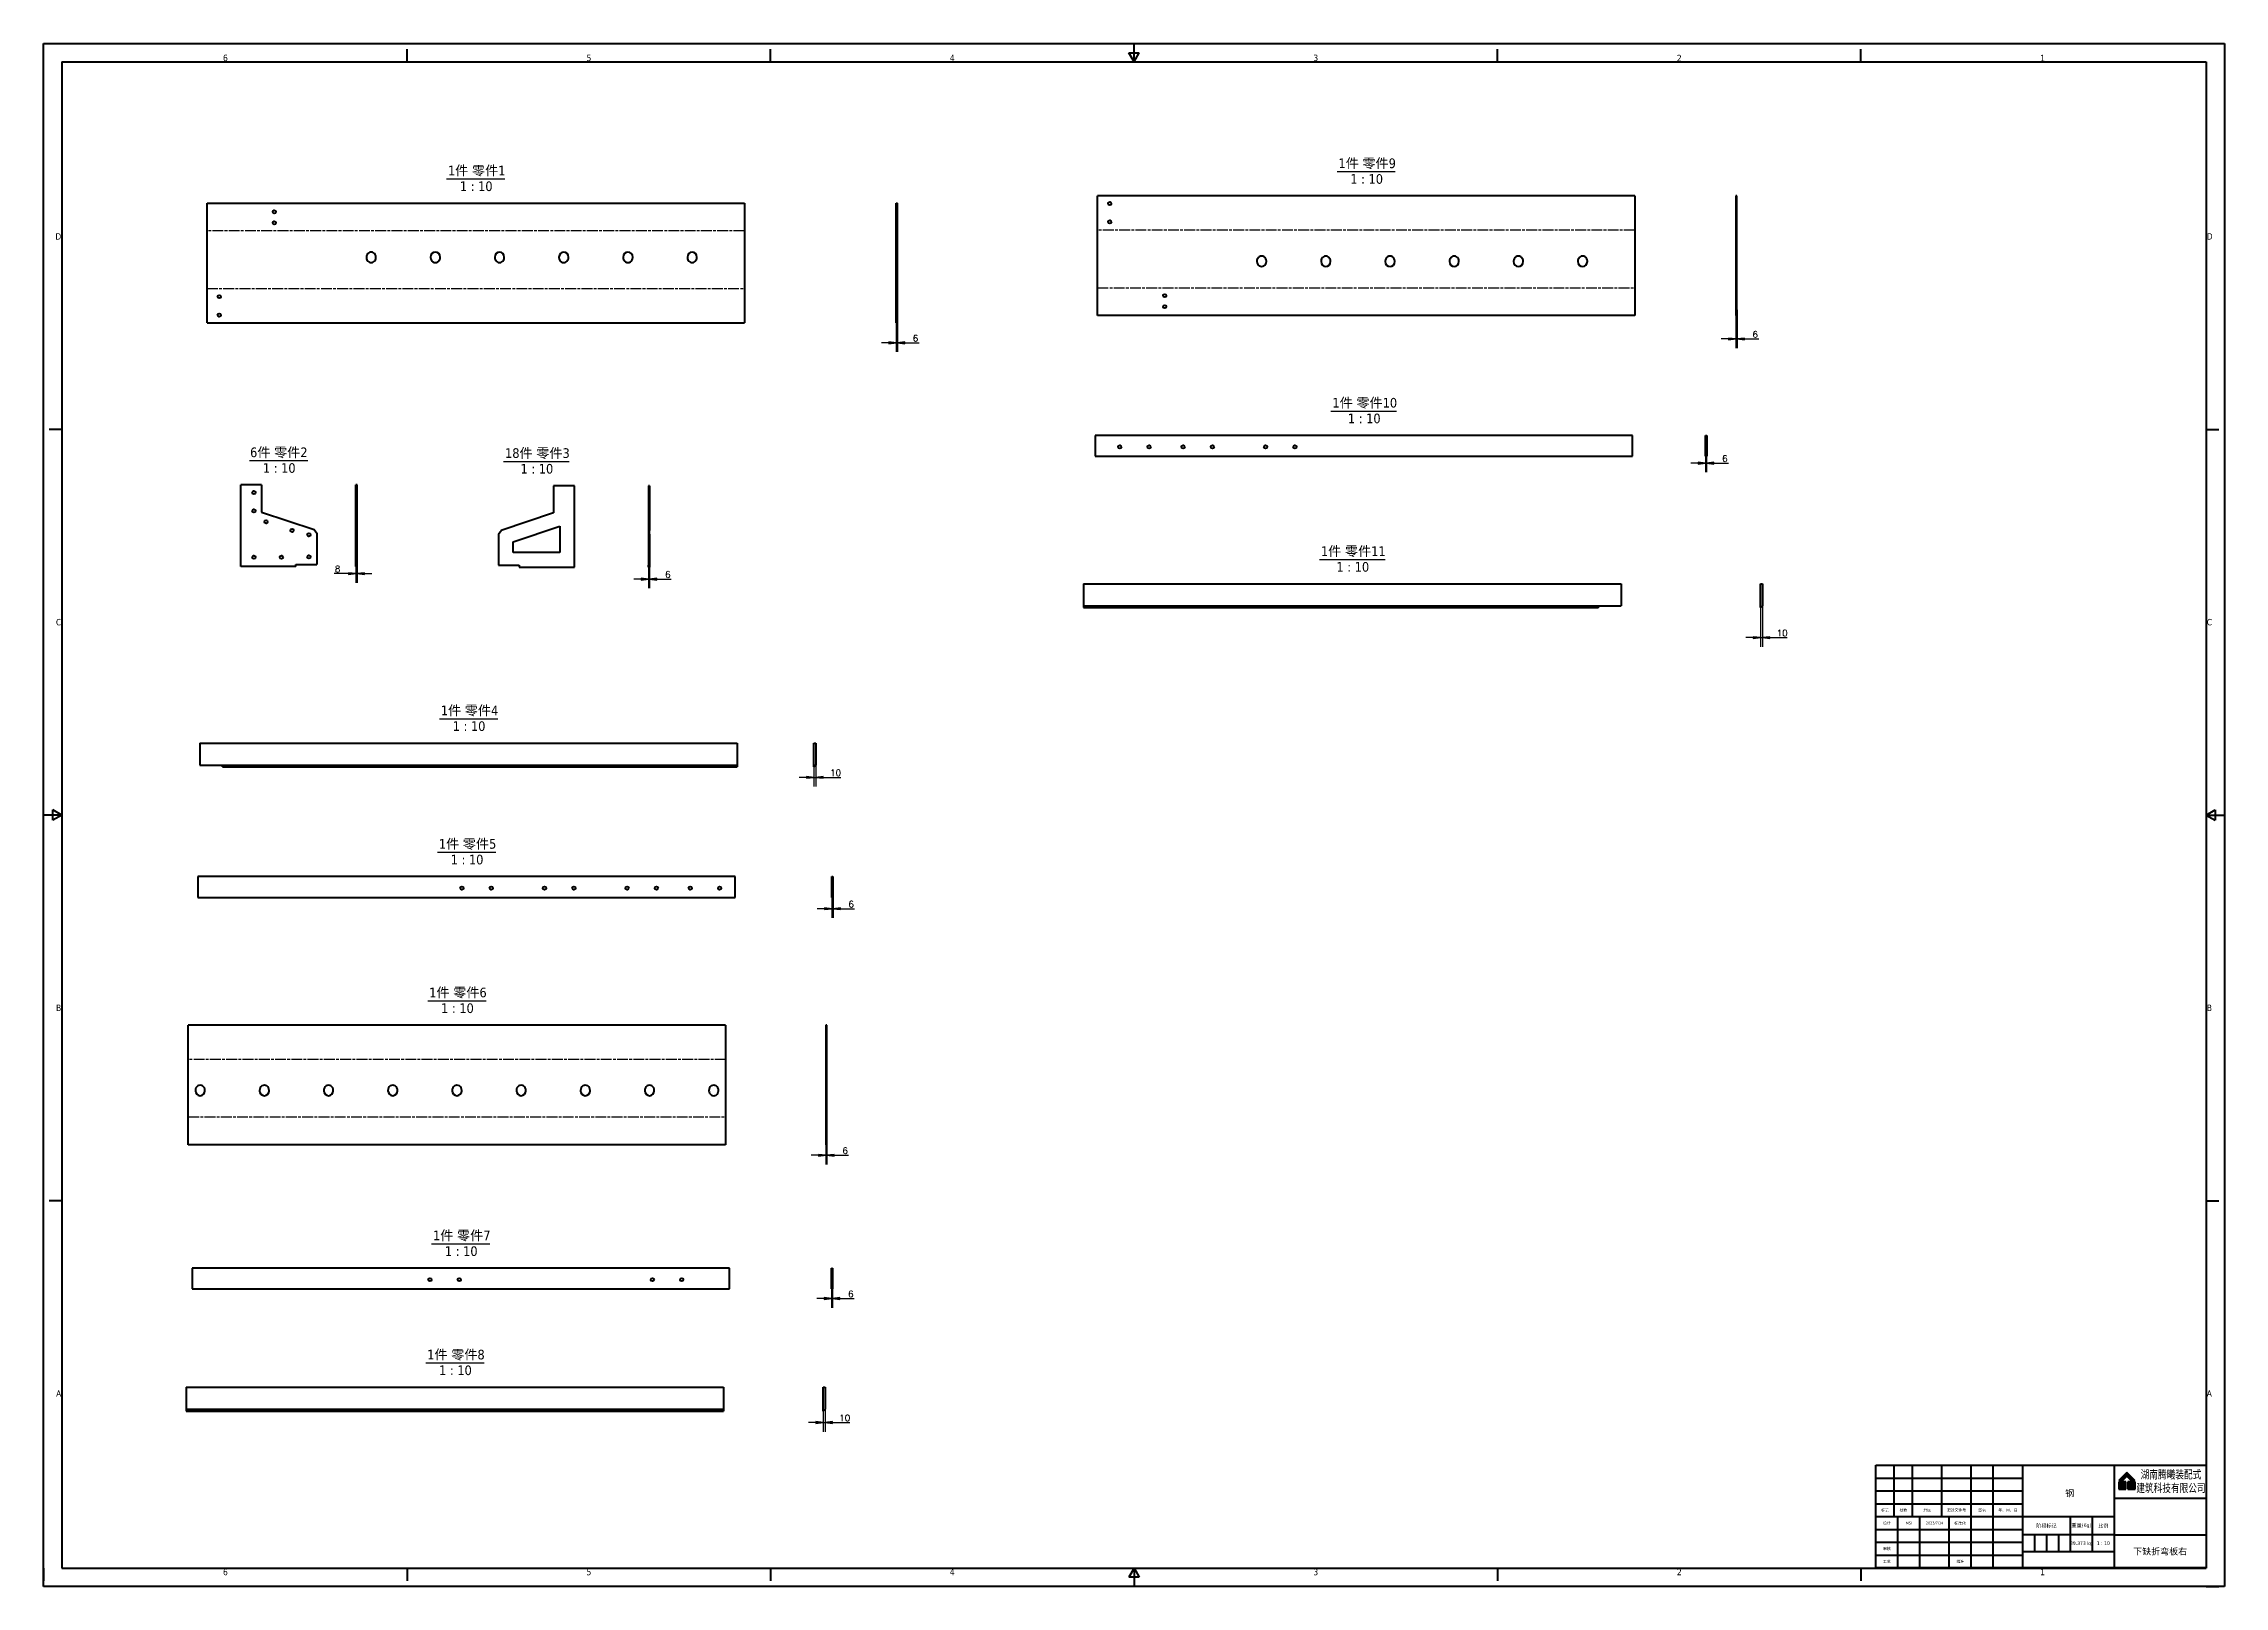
# Model space of a CAD drawing. Header units: millimetres. Extents: x 0 to 11890, y 0 to 8410.
import ezdxf
from ezdxf.enums import TextEntityAlignment as Align

# ---------------------------------------------------------------- set-up
doc = ezdxf.new("R2010")
doc.units = ezdxf.units.MM
doc.header["$LTSCALE"] = 10
doc.linetypes.add('CHAIN', pattern=[0.3543, 0.2362, -0.0295, 0.0591, -0.0295])
for name, color, linetype, lineweight, true_color in [('AM_8', 1, 'Continuous', 25, 0xff0000), ('中心线 (ISO)', 3, 'CHAIN', 25, 0x00ff00), ('图框 (ISO)', 1, 'Continuous', 70, 0xff0000), ('标题 (ISO)', 1, 'Continuous', 50, 0xff0000), ('符号 (ISO)', 3, 'Continuous', 25, 0x00ff00)]:
    doc.layers.add(name, color=color, linetype=linetype, lineweight=lineweight, true_color=true_color)
doc.layers.add('可见 (ISO)', color=7, linetype='Continuous', lineweight=50)
doc.styles.add('文本样式13', font='tahoma.ttf')
doc.styles.add('文本样式14', font='tahoma.ttf')
doc.styles.add('标注3.5', font='Txt.shx')
doc.styles.add('标签文本 (ISO)', font='tahoma.ttf')
doc.styles.add('注释文本 (ISO)', font='tahoma.ttf')
doc.dimstyles.new('默认 (GB)', dxfattribs={"dimscale": 10, "dimtxt": 3.5, "dimasz": 4, "dimexe": 5, "dimexo": 0, "dimgap": 0.75, "dimtad": 1, "dimtoh": 1, "dimrnd": 1e-08, "dimdsep": 46, "dimtxsty": '标注3.5', "dimblk": 'Filled-1', "dimcen": 0.09, "dimdle": 10, "dimclrd": 256, "dimclre": 256, "dimclrt": 1, "dimaunit": 1, "dimadec": 3, "dimazin": 2, "dimtfac": 0.714286, "dimtmove": 0, "dimatfit": 3, "dimfxl": 1, "dimtolj": 1, "dimtzin": 0, "dimlwd": -1, "dimlwe": -1, "dimarcsym": 0})

# ---------------------------------------------------------------- blocks, each defined once
blk = doc.blocks.new('图框 NEW')
at = {"layer": '图框 (ISO)'}
for p, q in [((0, 841), (1189, 841)), ((0, 0), (0, 841)), ((0, 831), (0, 838)), ((198.2, 831), (198.2, 838)), ((396.3, 831), (396.3, 838)), ((591.6, 836), (597.4, 836)), ((594.5, 831), (591.6, 836)), ((594.5, 831), (594.5, 841)), ((594.5, 831), (594.5, 838)), ((594.5, 831), (597.4, 836)), ((792.7, 831), (792.7, 838)), ((990.8, 831), (990.8, 838)), ((1189, 841), (1189, 0)), ((10, 831), (1179, 831)), ((10, 831), (10, 10)), ((1179, 831), (1179, 10)), ((10, 630.7), (3, 630.7)), ((1179, 630.7), (1186, 630.7)), ((10, 420.5), (0, 420.5)), ((10, 420.5), (3, 420.5)), ((5, 417.6), (5, 423.4)), ((10, 420.5), (5, 423.4)), ((10, 420.5), (5, 417.6)), ((1179, 420.5), (1184, 423.4)), ((1179, 420.5), (1189, 420.5)), ((1179, 420.5), (1184, 417.6)), ((1179, 420.5), (1186, 420.5)), ((1184, 423.4), (1184, 417.6)), ((10, 210.2), (3, 210.2)), ((1179, 210.2), (1186, 210.2)), ((0, 10), (0, 3)), ((1189, 0), (0, 0)), ((10, 0), (3, 0)), ((10, 10), (1179, 10)), ((198.2, 10), (198.2, 3)), ((396.3, 10), (396.3, 3)), ((594.5, 10), (591.6, 5)), ((597.4, 5), (591.6, 5)), ((594.5, 10), (594.5, 0)), ((594.5, 10), (597.4, 5)), ((594.5, 10), (594.5, 3)), ((792.7, 10), (792.7, 3)), ((990.8, 10), (990.8, 3)), ((1179, 0), (1186, 0))]:
    blk.add_line(p, q, dxfattribs=at)
at = {"layer": '符号 (ISO)', "color": 3, "true_color": 0x00ff00, "char_height": 3.5, "style": '注释文本 (ISO)'}
for s, insert, attachment_point in [('6', (99.1, 831.4), 8), ('5', (297.3, 831.4), 8), ('4', (495.4, 831.4), 8), ('3', (693.6, 831.4), 8), ('2', (891.8, 831.4), 8), ('1', (1089.9, 831.4), 8), ('D', (9.6, 735.9), 6), ('D', (1179.4, 735.9), 4), ('C', (9.6, 525.6), 6), ('C', (1179.4, 525.6), 4), ('B', (9.6, 315.4), 6), ('B', (1179.4, 315.4), 4), ('A', (9.6, 105.1), 6), ('A', (1179.4, 105.1), 4), ('6', (99.1, 9.6), 2), ('5', (297.3, 9.6), 2), ('4', (495.4, 9.6), 2), ('3', (693.6, 9.6), 2), ('2', (891.8, 9.6), 2), ('1', (1089.9, 9.6), 2)]:
    blk.add_mtext(s, dxfattribs=dict(at, insert=insert, attachment_point=attachment_point))
blk = doc.blocks.new('标题栏 GB1')
at = {"layer": 'AM_8', "true_color": 0xff0000}
for points in [[(331.2, 84.6), (331.2, 80.7), (335.1, 80.7), (335.1, 84.6)], [(331.3, 85.3), (333.2, 85.3), (335.6, 87.7), (338, 85.3), (340, 85.3), (335.6, 89.7)], [(336.2, 80.7), (340.1, 80.7), (340.1, 84.6), (336.2, 84.6)]]:
    blk.add_hatch(color=1, dxfattribs=at).paths.add_polyline_path(points)
at = {"layer": 'AM_8'}
for p, q in [((331.2, 84.6), (335.1, 84.6)), ((331.2, 80.7), (331.2, 84.6)), ((331.3, 85.3), (335.6, 89.7)), ((333.2, 85.3), (331.3, 85.3)), ((333.2, 85.3), (335.6, 87.7)), ((335.1, 84.6), (335.1, 80.7)), ((340, 85.3), (335.6, 89.7)), ((338, 85.3), (335.6, 87.7)), ((340.1, 84.6), (336.2, 84.6)), ((336.2, 84.6), (336.2, 80.7)), ((338, 85.3), (340, 85.3)), ((340.1, 80.7), (340.1, 84.6)), ((335.1, 80.7), (331.2, 80.7)), ((336.2, 80.7), (340.1, 80.7))]:
    blk.add_line(p, q, dxfattribs=at)
at = {"layer": '标题 (ISO)'}
for p, q in [((198.8, 93.7), (378.8, 93.7)), ((198.8, 37.7), (198.8, 93.7)), ((198.8, 86.7), (278.8, 86.7)), ((208.8, 65.7), (208.8, 93.7)), ((218.8, 65.7), (218.8, 93.7)), ((234.8, 65.7), (234.8, 93.7)), ((250.8, 65.7), (250.8, 93.7)), ((262.8, 65.7), (262.8, 93.7)), ((278.8, 93.7), (278.8, 37.7)), ((328.8, 93.7), (328.8, 37.7)), ((331.2, 84.6), (331.2, 80.7)), ((335.1, 84.6), (331.2, 84.6)), ((335.6, 89.7), (331.3, 85.3)), ((331.3, 85.3), (333.2, 85.3)), ((333.2, 85.3), (335.6, 87.7)), ((335.1, 80.7), (335.1, 84.6)), ((340, 85.3), (335.6, 89.7)), ((335.6, 87.7), (338, 85.3)), ((340.1, 84.6), (336.2, 84.6)), ((336.2, 84.6), (336.2, 80.7)), ((338, 85.3), (340, 85.3)), ((340.1, 80.7), (340.1, 84.6)), ((378.8, 93.7), (378.8, 37.7)), ((198.8, 79.7), (278.8, 79.7)), ((198.8, 72.7), (278.8, 72.7)), ((328.8, 75.7), (378.8, 75.7)), ((331.2, 80.7), (335.1, 80.7)), ((336.2, 80.7), (340.1, 80.7)), ((198.8, 65.7), (278.8, 65.7)), ((210.8, 37.7), (210.8, 65.7)), ((222.8, 37.7), (222.8, 65.7)), ((238.8, 37.7), (238.8, 65.7)), ((250.8, 37.7), (250.8, 65.7)), ((262.8, 37.7), (262.8, 65.7)), ((278.8, 65.7), (328.8, 65.7)), ((304.8, 65.7), (304.8, 46.7)), ((316.8, 65.7), (316.8, 46.7)), ((198.8, 58.7), (278.8, 58.7)), ((198.8, 51.7), (278.8, 51.7)), ((328.8, 55.7), (278.8, 55.7)), ((285.3, 55.7), (285.3, 46.7)), ((291.8, 55.7), (291.8, 46.7)), ((298.3, 55.7), (298.3, 46.7)), ((328.8, 55.7), (378.8, 55.7)), ((198.8, 44.7), (278.8, 44.7)), ((378.8, 37.7), (198.8, 37.7)), ((278.8, 46.7), (328.8, 46.7))]:
    blk.add_line(p, q, dxfattribs=at)
at = {"layer": '标题 (ISO)', "color": 3, "true_color": 0x00ff00}
for s, height, style, p in [('标记', 1.5, '文本样式13', (203.8, 69.2)), ('设计', 1.5, '文本样式13', (204.8, 62.2)), ('处数', 1.5, '文本样式13', (213.8, 69.2)), ('分区', 1.5, '文本样式13', (226.8, 69.2)), ('标准化', 1.5, '文本样式13', (244.7, 62.1)), ('签名', 1.5, '文本样式13', (256.7, 69.1)), ('年、月、日', 1.5, '文本样式13', (270.8, 69.2)), ('阶段标记', 2, '文本样式14', (291.8, 60.7)), ('比例', 2, '文本样式14', (322.8, 60.7)), ('审核', 1.5, '文本样式13', (204.8, 48.2)), ('工艺', 1.5, '文本样式13', (204.8, 41.2))]:
    blk.add_text(s, height=height, dxfattribs=dict(at, style=style)).set_placement(p, align=Align.MIDDLE_CENTER)
at = {"layer": '标题 (ISO)', "color": 3, "true_color": 0x00ff00, "insert": (359.7, 90.9), "char_height": 4.5, "attachment_point": 2, "line_spacing_factor": 0.987884, "style": '注释文本 (ISO)'}
blk.add_mtext('\\fTahoma|b0|i0;\\W0.75;\\H4.5000;湖南腾曦装配式\\P\\fTahoma|b0|i0;\\W0.75;\\H4.5000;建筑科技有限公司', dxfattribs=at)
at = {"layer": '标题 (ISO)', "color": 3, "true_color": 0x00ff00, "attachment_point": 5, "style": '注释文本 (ISO)'}
for s, insert, char_height in [('\\fTahoma|b0|i0;\\H1.5000;更改文件号', (242.8, 69.2), 1.5), ('\\fTahoma|b0|i0;\\H2.0000;重量(Kg)', (310.8, 60.7), 2), ('\\fTahoma|b0|i0;\\H1.5000;批准', (244.8, 41.2), 1.5)]:
    blk.add_mtext(s, dxfattribs=dict(at, insert=insert, char_height=char_height))
at = {"layer": '标题 (ISO)', "color": 3, "true_color": 0x00ff00}
for tag, height, style, p in [('材料_001', 3.5, '注释文本 (ISO)', (304.5, 78.4)), ('作者_001', 1.5, '文本样式13', (216.8, 62.2)), ('创建日期_001', 1.5, '文本样式13', (230.8, 62.2)), ('主题_001', 3.5, '注释文本 (ISO)', (353.8, 65.7)), ('检测人_001', 1.5, '文本样式13', (216.8, 48.2)), ('检测日期_001', 1.5, '文本样式13', (230.8, 48.2)), ('质量\\P3;_001', 2, '文本样式14', (310.8, 51.2)), ('初始视图比例_001', 2, '文本样式14', (322.8, 51.2)), ('零件代号_001', 3.5, '注释文本 (ISO)', (353.8, 46.7)), ('工程核准人_001', 1.5, '文本样式13', (256.8, 41.2)), ('工程批准日期_001', 1.5, '文本样式13', (270.8, 41.2))]:
    blk.add_attdef(tag, text='', height=height, dxfattribs=dict(at, style=style)).set_placement(p, align=Align.MIDDLE_CENTER)
blk = doc.blocks.new('Filled-1')
at = {"color": 0}
for p, q in [((0, 0), (-1, 0.125)), ((-1, 0.125), (-1, -0.125)), ((-1, 0), (0, 0)), ((-1, -0.125), (0, 0))]:
    blk.add_line(p, q, dxfattribs=at)
at = {"color": 0, "flags": 128}
blk.add_lwpolyline([(-1, -0.125), (0, 0), (-1, 0.125), (-1, -0.125)], dxfattribs=at)
at = {"color": 0}
blk.add_solid([(-1, -0.125), (0, 0), (-1, 0.125), (-1, -0.125)], dxfattribs=at)
blk = doc.blocks.new('*D6')
for p, q in [((1662, 5521), (1584, 5521)), ((1702, 5579), (1702, 5471)), ((1710, 5521), (1702, 5521)), ((1710, 5579), (1710, 5471)), ((1750, 5521), (1790, 5521))]:
    blk.add_line(p, q)
at = {"layer": 'Defpoints', "color": 0}
for p in [(1702, 5579), (1702, 5521), (1710, 5579)]:
    blk.add_point(p, dxfattribs=at)
at = {"linetype": 'ByBlock', "xscale": 40, "yscale": 40, "zscale": 40}
blk.add_blockref('Filled-1', (1702, 5521), dxfattribs=at)
at = {"linetype": 'ByBlock', "xscale": 40, "yscale": 40, "zscale": 40, "rotation": 180}
blk.add_blockref('Filled-1', (1710, 5521), dxfattribs=at)
at = {"color": 1, "insert": (1603, 5546), "char_height": 35, "attachment_point": 5, "style": '标注3.5'}
blk.add_mtext('\\A1;8', dxfattribs=at)
blk = doc.blocks.new('*D7')
for p, q in [((3258, 5491), (3218, 5491)), ((3298, 5577), (3298, 5441)), ((3298, 5491), (3304, 5491)), ((3304, 5577), (3304, 5441)), ((3344, 5491), (3422, 5491))]:
    blk.add_line(p, q)
at = {"layer": 'Defpoints', "color": 0}
for p in [(3298, 5577), (3304, 5577), (3304, 5491)]:
    blk.add_point(p, dxfattribs=at)
at = {"linetype": 'ByBlock', "xscale": 40, "yscale": 40, "zscale": 40}
blk.add_blockref('Filled-1', (3298, 5491), dxfattribs=at)
at = {"linetype": 'ByBlock', "xscale": 40, "yscale": 40, "zscale": 40, "rotation": 180}
blk.add_blockref('Filled-1', (3304, 5491), dxfattribs=at)
at = {"color": 1, "insert": (3403, 5516), "char_height": 35, "attachment_point": 5, "style": '标注3.5'}
blk.add_mtext('\\A1;6', dxfattribs=at)
blk = doc.blocks.new('*D8')
for p, q in [((4649, 6934), (4649, 6729)), ((4655, 6940), (4655, 6729)), ((4609, 6779), (4569, 6779)), ((4649, 6779), (4655, 6779)), ((4695, 6779), (4773, 6779))]:
    blk.add_line(p, q)
at = {"layer": 'Defpoints', "color": 0}
for p in [(4649, 6934), (4655, 6940), (4655, 6779)]:
    blk.add_point(p, dxfattribs=at)
at = {"linetype": 'ByBlock', "xscale": 40, "yscale": 40, "zscale": 40}
blk.add_blockref('Filled-1', (4649, 6779), dxfattribs=at)
at = {"linetype": 'ByBlock', "xscale": 40, "yscale": 40, "zscale": 40, "rotation": 180}
blk.add_blockref('Filled-1', (4655, 6779), dxfattribs=at)
at = {"color": 1, "insert": (4754, 6804), "char_height": 35, "attachment_point": 5, "style": '标注3.5'}
blk.add_mtext('\\A1;6', dxfattribs=at)
blk = doc.blocks.new('*D9')
for p, q in [((9227, 6958), (9227, 6750)), ((9233, 6958), (9233, 6750)), ((9187, 6800), (9147, 6800)), ((9227, 6800), (9233, 6800)), ((9273, 6800), (9351, 6800))]:
    blk.add_line(p, q)
at = {"layer": 'Defpoints', "color": 0}
for p in [(9227, 6958), (9233, 6958), (9233, 6800)]:
    blk.add_point(p, dxfattribs=at)
at = {"linetype": 'ByBlock', "xscale": 40, "yscale": 40, "zscale": 40}
blk.add_blockref('Filled-1', (9227, 6800), dxfattribs=at)
at = {"linetype": 'ByBlock', "xscale": 40, "yscale": 40, "zscale": 40, "rotation": 180}
blk.add_blockref('Filled-1', (9233, 6800), dxfattribs=at)
at = {"color": 1, "insert": (9332, 6825), "char_height": 35, "attachment_point": 5, "style": '标注3.5'}
blk.add_mtext('\\A1;6', dxfattribs=at)
blk = doc.blocks.new('*D10')
for p, q in [((9021, 6123), (8981, 6123)), ((9061, 6183), (9061, 6073)), ((9061, 6123), (9067, 6123)), ((9067, 6183), (9067, 6073)), ((9107, 6123), (9186, 6123))]:
    blk.add_line(p, q)
at = {"layer": 'Defpoints', "color": 0}
for p in [(9061, 6183), (9067, 6183), (9067, 6123)]:
    blk.add_point(p, dxfattribs=at)
at = {"linetype": 'ByBlock', "xscale": 40, "yscale": 40, "zscale": 40}
blk.add_blockref('Filled-1', (9061, 6123), dxfattribs=at)
at = {"linetype": 'ByBlock', "xscale": 40, "yscale": 40, "zscale": 40, "rotation": 180}
blk.add_blockref('Filled-1', (9067, 6123), dxfattribs=at)
at = {"color": 1, "insert": (9167, 6148), "char_height": 35, "attachment_point": 5, "style": '标注3.5'}
blk.add_mtext('\\A1;6', dxfattribs=at)
blk = doc.blocks.new('*D11')
for p, q in [((9361, 5400), (9361, 5122)), ((9371, 5400), (9371, 5122)), ((9321, 5172), (9281, 5172)), ((9361, 5172), (9371, 5172)), ((9411, 5172), (9507, 5172))]:
    blk.add_line(p, q)
at = {"layer": 'Defpoints', "color": 0}
for p in [(9361, 5400), (9371, 5400), (9371, 5172)]:
    blk.add_point(p, dxfattribs=at)
at = {"linetype": 'ByBlock', "xscale": 40, "yscale": 40, "zscale": 40}
blk.add_blockref('Filled-1', (9361, 5172), dxfattribs=at)
at = {"linetype": 'ByBlock', "xscale": 40, "yscale": 40, "zscale": 40, "rotation": 180}
blk.add_blockref('Filled-1', (9371, 5172), dxfattribs=at)
at = {"color": 1, "insert": (9479, 5197), "char_height": 35, "attachment_point": 5, "style": '标注3.5'}
blk.add_mtext('\\A1;10', dxfattribs=at)
blk = doc.blocks.new('*D12')
for p, q in [((4160, 4410), (4120, 4410)), ((4200, 4495), (4200, 4360)), ((4200, 4410), (4210, 4410)), ((4210, 4495), (4210, 4360)), ((4250, 4410), (4346, 4410))]:
    blk.add_line(p, q)
at = {"layer": 'Defpoints', "color": 0}
for p in [(4200, 4495), (4210, 4495), (4210, 4410)]:
    blk.add_point(p, dxfattribs=at)
at = {"linetype": 'ByBlock', "xscale": 40, "yscale": 40, "zscale": 40}
blk.add_blockref('Filled-1', (4200, 4410), dxfattribs=at)
at = {"linetype": 'ByBlock', "xscale": 40, "yscale": 40, "zscale": 40, "rotation": 180}
blk.add_blockref('Filled-1', (4210, 4410), dxfattribs=at)
at = {"color": 1, "insert": (4318, 4435), "char_height": 35, "attachment_point": 5, "style": '标注3.5'}
blk.add_mtext('\\A1;10', dxfattribs=at)
blk = doc.blocks.new('*D13')
for p, q in [((4258, 3694), (4218, 3694)), ((4298, 3777), (4298, 3644)), ((4298, 3694), (4304, 3694)), ((4304, 3777), (4304, 3644)), ((4344, 3694), (4422, 3694))]:
    blk.add_line(p, q)
at = {"layer": 'Defpoints', "color": 0}
for p in [(4298, 3777), (4304, 3777), (4304, 3694)]:
    blk.add_point(p, dxfattribs=at)
at = {"linetype": 'ByBlock', "xscale": 40, "yscale": 40, "zscale": 40}
blk.add_blockref('Filled-1', (4298, 3694), dxfattribs=at)
at = {"linetype": 'ByBlock', "xscale": 40, "yscale": 40, "zscale": 40, "rotation": 180}
blk.add_blockref('Filled-1', (4304, 3694), dxfattribs=at)
at = {"color": 1, "insert": (4403, 3719), "char_height": 35, "attachment_point": 5, "style": '标注3.5'}
blk.add_mtext('\\A1;6', dxfattribs=at)
blk = doc.blocks.new('*D14')
for p, q in [((4265, 2438), (4265, 2300)), ((4271, 2438), (4271, 2300)), ((4225, 2350), (4185, 2350)), ((4265, 2350), (4271, 2350)), ((4311, 2350), (4389, 2350))]:
    blk.add_line(p, q)
at = {"layer": 'Defpoints', "color": 0}
for p in [(4265, 2438), (4271, 2438), (4271, 2350)]:
    blk.add_point(p, dxfattribs=at)
at = {"linetype": 'ByBlock', "xscale": 40, "yscale": 40, "zscale": 40}
blk.add_blockref('Filled-1', (4265, 2350), dxfattribs=at)
at = {"linetype": 'ByBlock', "xscale": 40, "yscale": 40, "zscale": 40, "rotation": 180}
blk.add_blockref('Filled-1', (4271, 2350), dxfattribs=at)
at = {"color": 1, "insert": (4370, 2375), "char_height": 35, "attachment_point": 5, "style": '标注3.5'}
blk.add_mtext('\\A1;6', dxfattribs=at)
blk = doc.blocks.new('*D15')
for p, q in [((4256, 1569), (4216, 1569)), ((4296, 1652), (4296, 1519)), ((4296, 1569), (4302, 1569)), ((4302, 1644), (4302, 1519)), ((4342, 1569), (4420, 1569))]:
    blk.add_line(p, q)
at = {"layer": 'Defpoints', "color": 0}
for p in [(4296, 1652), (4302, 1644), (4302, 1569)]:
    blk.add_point(p, dxfattribs=at)
at = {"linetype": 'ByBlock', "xscale": 40, "yscale": 40, "zscale": 40}
blk.add_blockref('Filled-1', (4296, 1569), dxfattribs=at)
at = {"linetype": 'ByBlock', "xscale": 40, "yscale": 40, "zscale": 40, "rotation": 180}
blk.add_blockref('Filled-1', (4302, 1569), dxfattribs=at)
at = {"color": 1, "insert": (4401, 1594), "char_height": 35, "attachment_point": 5, "style": '标注3.5'}
blk.add_mtext('\\A1;6', dxfattribs=at)
blk = doc.blocks.new('*D16')
for p, q in [((4251, 990), (4251, 843)), ((4261, 990), (4261, 843)), ((4211, 893), (4171, 893)), ((4251, 893), (4261, 893)), ((4301, 893), (4396, 893))]:
    blk.add_line(p, q)
at = {"layer": 'Defpoints', "color": 0}
for p in [(4251, 990), (4261, 990), (4261, 893)]:
    blk.add_point(p, dxfattribs=at)
at = {"linetype": 'ByBlock', "xscale": 40, "yscale": 40, "zscale": 40}
blk.add_blockref('Filled-1', (4251, 893), dxfattribs=at)
at = {"linetype": 'ByBlock', "xscale": 40, "yscale": 40, "zscale": 40, "rotation": 180}
blk.add_blockref('Filled-1', (4261, 893), dxfattribs=at)
at = {"color": 1, "insert": (4368, 918), "char_height": 35, "attachment_point": 5, "style": '标注3.5'}
blk.add_mtext('\\A1;10', dxfattribs=at)

msp = doc.modelspace()

# ---------------------------------------------------------------- linework, layer by layer
at = {"layer": '中心线 (ISO)', "ltscale": 25.060083}
for p, q in [((3820.884, 7389.308), (890.884, 7389.308)), ((8675.771, 7393.188), (5745.771, 7393.188)), ((890.884, 7075.262), (3820.884, 7075.262)), ((5745.771, 7079.142), (8675.771, 7079.142)), ((3718.541, 2872.899), (788.541, 2872.899)), ((788.541, 2558.853), (3718.541, 2558.853))]:
    msp.add_line(p, q, dxfattribs=at)
at = {"layer": '可见 (ISO)'}
for p, q in [((890.884, 6888.515), (890.884, 7540.379)), ((890.884, 7540.379), (3820.884, 7540.379)), ((3820.884, 7540.379), (3820.884, 6888.515)), ((4649.095, 7540.379), (4655.095, 7540.379)), ((4649.095, 6888.515), (4649.095, 7540.379)), ((4655.095, 6888.515), (4655.095, 7540.379)), ((8675.771, 7579.934), (5745.771, 7579.934)), ((5745.771, 6928.071), (5745.771, 7579.934)), ((8675.771, 7579.934), (8675.771, 6928.071)), ((9232.62, 7579.934), (9226.62, 7579.934)), ((9226.62, 7579.934), (9226.62, 6928.071)), ((9232.62, 6928.071), (9232.62, 7579.934)), ((8675.771, 6928.071), (5745.771, 6928.071)), ((9226.62, 6928.071), (9232.62, 6928.071)), ((890.884, 6888.515), (3820.884, 6888.515)), ((4649.095, 6888.515), (4655.095, 6888.515)), ((8662.657, 6274.59), (5732.657, 6274.59)), ((5732.657, 6274.59), (5732.657, 6160.59)), ((8662.657, 6160.59), (8662.657, 6274.59)), ((9061.482, 6274.59), (9067.482, 6274.59)), ((9061.482, 6160.59), (9061.482, 6274.59)), ((9067.482, 6274.59), (9067.482, 6160.59)), ((5732.657, 6160.59), (8662.657, 6160.59)), ((9061.482, 6160.59), (9067.482, 6160.59)), ((1074.778, 5560.306), (1074.778, 6004.306)), ((1188.778, 6004.306), (1074.778, 6004.306)), ((1188.778, 6004.306), (1188.778, 5855.982)), ((1702.335, 5560.306), (1702.335, 6004.306)), ((1710.335, 6004.306), (1702.335, 6004.306)), ((1710.335, 5560.306), (1710.335, 6004.306)), ((2779.707, 6000.114), (2779.707, 5851.79)), ((2893.707, 6000.114), (2779.707, 6000.114)), ((2893.707, 5556.114), (2893.707, 6000.114)), ((3297.517, 6000.114), (3297.517, 5851.79)), ((3303.517, 6000.114), (3297.517, 6000.114)), ((3303.517, 6000.114), (3303.517, 5851.79)), ((1188.778, 5855.982), (1474.548, 5760.725)), ((2779.707, 5851.79), (2493.937, 5756.533)), ((3297.517, 5851.79), (3303.517, 5851.79)), ((3297.517, 5851.79), (3297.517, 5756.533)), ((3303.517, 5851.79), (3303.517, 5756.533)), ((1474.548, 5760.725), (1488.778, 5740.982)), ((1488.778, 5740.982), (1488.778, 5570.306)), ((2479.707, 5736.79), (2493.937, 5756.533)), ((2479.707, 5736.79), (2479.707, 5566.114)), ((2559.707, 5694.129), (2813.707, 5778.796)), ((2813.707, 5778.796), (2813.707, 5636.114)), ((3303.517, 5756.533), (3297.517, 5756.533)), ((3297.517, 5756.533), (3297.517, 5736.79)), ((3297.517, 5736.79), (3303.517, 5736.79)), ((3297.517, 5736.79), (3297.517, 5566.114)), ((3303.517, 5736.79), (3303.517, 5756.533)), ((3303.517, 5736.79), (3303.517, 5566.114)), ((2559.707, 5636.114), (2559.707, 5694.129)), ((2813.707, 5636.114), (2559.707, 5636.114)), ((1374.778, 5560.306), (1074.778, 5560.306)), ((1374.778, 5570.306), (1488.778, 5570.306)), ((1374.778, 5560.306), (1374.778, 5570.306)), ((1710.335, 5560.306), (1702.335, 5560.306)), ((2479.707, 5566.114), (2593.707, 5566.114)), ((2593.707, 5566.114), (2593.707, 5556.114)), ((2593.707, 5556.114), (2893.707, 5556.114)), ((3297.517, 5566.114), (3303.517, 5566.114)), ((3297.517, 5556.114), (3297.517, 5566.114)), ((3303.517, 5556.114), (3297.517, 5556.114)), ((3303.517, 5566.114), (3303.517, 5556.114)), ((5670.241, 5465.381), (5670.241, 5345.381)), ((5670.241, 5465.381), (8600.241, 5465.381)), ((8600.241, 5465.381), (8600.241, 5345.381)), ((9360.865, 5335.381), (9360.865, 5465.381)), ((9360.865, 5465.381), (9370.865, 5465.381)), ((9370.865, 5465.381), (9370.865, 5345.381)), ((5670.241, 5345.381), (8485.241, 5345.381)), ((5670.241, 5345.381), (5670.241, 5335.381)), ((5670.241, 5335.381), (8475.241, 5335.381)), ((8475.241, 5335.381), (8485.241, 5345.381)), ((8485.241, 5345.381), (8600.241, 5345.381)), ((9370.865, 5345.381), (9360.865, 5335.381)), ((851.832, 4597.329), (851.832, 4477.329)), ((851.832, 4597.329), (3781.832, 4597.329)), ((3781.832, 4597.329), (3781.832, 4477.329)), ((4200.161, 4597.329), (4210.161, 4597.329)), ((4200.161, 4477.329), (4200.161, 4597.329)), ((4210.161, 4597.329), (4210.161, 4477.329)), ((851.832, 4477.329), (966.832, 4477.329)), ((966.832, 4477.329), (976.832, 4467.329)), ((966.832, 4477.329), (3781.832, 4477.329)), ((976.832, 4467.329), (3781.832, 4467.329)), ((3781.832, 4477.329), (3781.832, 4467.329)), ((4200.161, 4477.329), (4210.161, 4477.329)), ((4210.161, 4477.329), (4200.161, 4467.329)), ((4200.161, 4467.329), (4200.161, 4477.329)), ((3770.927, 3869.825), (840.927, 3869.825)), ((840.927, 3869.825), (840.927, 3755.825)), ((3770.927, 3755.825), (3770.927, 3869.825)), ((4297.599, 3869.825), (4303.599, 3869.825)), ((4297.599, 3755.825), (4297.599, 3869.825)), ((4303.599, 3869.825), (4303.599, 3755.825)), ((840.927, 3755.825), (3770.927, 3755.825)), ((4297.599, 3755.825), (4303.599, 3755.825)), ((3718.541, 3059.645), (788.541, 3059.645)), ((788.541, 2407.781), (788.541, 3059.645)), ((3718.541, 3059.645), (3718.541, 2407.781)), ((4270.568, 3059.645), (4264.568, 3059.645)), ((4264.568, 3059.645), (4264.568, 2407.781)), ((4270.568, 2407.781), (4270.568, 3059.645)), ((3718.541, 2407.781), (788.541, 2407.781)), ((4264.568, 2407.781), (4270.568, 2407.781)), ((3739.237, 1735.242), (809.237, 1735.242)), ((809.237, 1735.242), (809.237, 1621.242)), ((3739.237, 1621.242), (3739.237, 1735.242)), ((4295.611, 1735.242), (4301.611, 1735.242)), ((4295.611, 1621.242), (4295.611, 1735.242)), ((4301.611, 1735.242), (4301.611, 1621.242)), ((809.237, 1621.242), (3739.237, 1621.242)), ((4295.611, 1621.242), (4301.611, 1621.242)), ((777.574, 1085.829), (777.574, 965.829)), ((777.574, 1085.829), (3707.574, 1085.829)), ((3707.574, 1085.829), (3707.574, 965.829)), ((4250.504, 1085.829), (4260.504, 1085.829)), ((4250.504, 955.829), (4250.504, 1085.829)), ((4260.504, 1085.829), (4260.504, 965.829)), ((777.574, 965.829), (777.574, 955.829)), ((777.574, 965.829), (3707.574, 965.829)), ((777.574, 955.829), (3707.574, 955.829)), ((3707.574, 965.829), (3707.574, 955.829)), ((4260.504, 965.829), (4250.504, 955.829))]:
    msp.add_line(p, q, dxfattribs=at)
for centre in [(1257.884, 7492.379), (5812.771, 7537.934), (1257.884, 7432.379), (5812.771, 7437.934), (957.884, 7030.515), (6112.771, 7036.071), (957.884, 6930.515), (6112.771, 6976.071), (5867.657, 6211.29), (6027.657, 6211.29), (6212.657, 6211.29), (6372.657, 6211.29), (6662.657, 6211.29), (6822.657, 6211.29), (1146.778, 5962.306), (1146.778, 5862.306), (1212.568, 5803.78), (1354.87, 5756.346), (1446.778, 5732.306), (1146.778, 5610.306), (1296.778, 5610.306), (1446.778, 5612.306), (2280.927, 3806.525), (2440.927, 3806.525), (2730.927, 3806.525), (2890.927, 3806.525), (3180.927, 3806.525), (3340.927, 3806.525), (3525.927, 3806.525), (3685.927, 3806.525), (2106.237, 1671.942), (2266.237, 1671.942), (3319.237, 1671.942), (3479.237, 1671.942)]:
    msp.add_circle(centre, 9, dxfattribs=at)
for centre, major_axis, start_param, end_param in [((1785.884, 7245.934), (0, 27.406), 4.71238898, 7.853981634), ((2135.884, 7245.934), (0, -27.406), 1.570796327, 4.71238898), ((2485.884, 7245.934), (0, -27.406), 1.570796327, 4.71238898), ((2835.884, 7245.934), (0, -27.406), 1.570796327, 4.71238898), ((3185.884, 7245.934), (0, -27.406), 1.570796327, 4.71238898), ((3535.884, 7245.934), (0, -27.406), 1.570796327, 4.71238898), ((6640.771, 7224.516), (0, 27.406), 4.67589306, 7.890477554), ((6990.771, 7224.516), (0, 27.406), 4.67589306, 7.890477554), ((7340.771, 7224.516), (0, 27.406), 4.67589306, 7.890477554), ((7690.771, 7224.516), (0, 27.406), 4.67589306, 7.890477554), ((8040.771, 7224.516), (0, 27.406), 4.67589306, 7.890477554), ((8390.771, 7224.516), (0, 27.406), 4.67589306, 7.890477554), ((1785.884, 7243.934), (0, -27.406), 4.67589306, 7.890477554), ((1785.884, 7245.934), (0, 27.406), 1.570796327, 1.607292247), ((1785.884, 7245.934), (0, 27.406), 4.67589306, 4.71238898), ((2135.884, 7243.934), (0, -27.406), 4.67589306, 7.890477554), ((2135.884, 7245.934), (0, 27.406), 1.570796327, 1.607292247), ((2135.884, 7245.934), (0, 27.406), 4.67589306, 4.71238898), ((2485.884, 7243.934), (0, -27.406), 4.67589306, 7.890477554), ((2485.884, 7245.934), (0, 27.406), 1.570796327, 1.607292247), ((2485.884, 7245.934), (0, 27.406), 4.67589306, 4.71238898), ((2835.884, 7243.934), (0, -27.406), 4.67589306, 7.890477554), ((2835.884, 7245.934), (0, 27.406), 1.570796327, 1.607292247), ((2835.884, 7245.934), (0, 27.406), 4.67589306, 4.71238898), ((3185.884, 7243.934), (0, -27.406), 4.67589306, 7.890477554), ((3185.884, 7245.934), (0, 27.406), 1.570796327, 1.607292247), ((3185.884, 7245.934), (0, 27.406), 4.67589306, 4.71238898), ((3535.884, 7243.934), (0, -27.406), 4.67589306, 7.890477554), ((3535.884, 7245.934), (0, 27.406), 1.570796327, 1.607292247), ((3535.884, 7245.934), (0, 27.406), 4.67589306, 4.71238898), ((6640.771, 7222.516), (0, -27.406), 4.67589306, 4.71238898), ((6640.771, 7222.516), (0, -27.406), 4.71238898, 7.853981634), ((6640.771, 7222.516), (0, -27.406), 1.570796327, 1.607292247), ((6990.771, 7222.516), (0, -27.406), 4.67589306, 4.71238898), ((6990.771, 7222.516), (0, 27.406), 1.570796327, 4.71238898), ((6990.771, 7222.516), (0, -27.406), 1.570796327, 1.607292247), ((7340.771, 7222.516), (0, -27.406), 4.67589306, 4.71238898), ((7340.771, 7222.516), (0, 27.406), 1.570796327, 4.71238898), ((7340.771, 7222.516), (0, -27.406), 1.570796327, 1.607292247), ((7690.771, 7222.516), (0, -27.406), 4.67589306, 4.71238898), ((7690.771, 7222.516), (0, 27.406), 1.570796327, 4.71238898), ((7690.771, 7222.516), (0, -27.406), 1.570796327, 1.607292247), ((8040.771, 7222.516), (0, -27.406), 4.67589306, 4.71238898), ((8040.771, 7222.516), (0, 27.406), 1.570796327, 4.71238898), ((8040.771, 7222.516), (0, -27.406), 1.570796327, 1.607292247), ((8390.771, 7222.516), (0, -27.406), 4.67589306, 4.71238898), ((8390.771, 7222.516), (0, 27.406), 1.570796327, 4.71238898), ((8390.771, 7222.516), (0, -27.406), 1.570796327, 1.607292247), ((853.541, 2704.227), (0, 27.406), 4.67589306, 7.890477554), ((853.541, 2702.227), (0, -27.406), 4.67589306, 4.71238898), ((853.541, 2702.227), (0, 27.406), 1.570796327, 4.71238898), ((853.541, 2702.227), (0, -27.406), 1.570796327, 1.607292247), ((1203.541, 2704.227), (0, 27.406), 4.67589306, 7.890477554), ((1203.541, 2702.227), (0, -27.406), 4.67589306, 4.71238898), ((1203.541, 2702.227), (0, 27.406), 1.570796327, 4.71238898), ((1203.541, 2702.227), (0, -27.406), 1.570796327, 1.607292247), ((1553.541, 2704.227), (0, 27.406), 4.67589306, 7.890477554), ((1553.541, 2702.227), (0, -27.406), 4.67589306, 4.71238898), ((1553.541, 2702.227), (0, 27.406), 1.570796327, 4.71238898), ((1553.541, 2702.227), (0, -27.406), 1.570796327, 1.607292247), ((1903.541, 2704.227), (0, 27.406), 4.67589306, 7.890477554), ((1903.541, 2702.227), (0, -27.406), 4.67589306, 4.71238898), ((1903.541, 2702.227), (0, 27.406), 1.570796327, 4.71238898), ((1903.541, 2702.227), (0, -27.406), 1.570796327, 1.607292247), ((2253.541, 2704.227), (0, 27.406), 4.67589306, 7.890477554), ((2253.541, 2702.227), (0, -27.406), 4.67589306, 4.71238898), ((2253.541, 2702.227), (0, 27.406), 1.570796327, 4.71238898), ((2253.541, 2702.227), (0, -27.406), 1.570796327, 1.607292247), ((2603.541, 2704.227), (0, 27.406), 4.67589306, 7.890477554), ((2603.541, 2702.227), (0, -27.406), 4.67589306, 4.71238898), ((2603.541, 2702.227), (0, 27.406), 1.570796327, 4.71238898), ((2603.541, 2702.227), (0, -27.406), 1.570796327, 1.607292247), ((2953.541, 2704.227), (0, 27.406), 4.67589306, 7.890477554), ((2953.541, 2702.227), (0, -27.406), 4.67589306, 4.71238898), ((2953.541, 2702.227), (0, 27.406), 1.570796327, 4.71238898), ((2953.541, 2702.227), (0, -27.406), 1.570796327, 1.607292247), ((3303.541, 2704.227), (0, 27.406), 4.67589306, 7.890477554), ((3303.541, 2702.227), (0, -27.406), 4.67589306, 4.71238898), ((3303.541, 2702.227), (0, 27.406), 1.570796327, 4.71238898), ((3303.541, 2702.227), (0, -27.406), 1.570796327, 1.607292247), ((3653.541, 2704.227), (0, 27.406), 4.67589306, 7.890477554), ((3653.541, 2702.227), (0, -27.406), 4.67589306, 4.71238898), ((3653.541, 2702.227), (0, -27.406), 4.71238898, 7.853981634), ((3653.541, 2702.227), (0, -27.406), 1.570796327, 1.607292247)]:
    msp.add_ellipse(centre, major_axis=major_axis, ratio=0.948683298, start_param=start_param, end_param=end_param, dxfattribs=at)
at = {"layer": '符号 (ISO)', "color": 1, "true_color": 0xff0000}
for p, q in [((2196.916, 7672.828), (2514.852, 7672.828)), ((7051.803, 7712.384), (7369.739, 7712.384)), ((7018.992, 6407.039), (7376.323, 6407.039)), ((1122.81, 6136.755), (1440.746, 6136.755)), ((2508.041, 6132.563), (2865.373, 6132.563)), ((6956.575, 5597.83), (7313.907, 5597.83)), ((2157.864, 4729.779), (2475.8, 4729.779)), ((2146.959, 4002.274), (2464.895, 4002.274)), ((2094.574, 3192.094), (2412.509, 3192.094)), ((2115.269, 1867.691), (2433.205, 1867.691)), ((2083.606, 1218.278), (2401.542, 1218.278))]:
    msp.add_line(p, q, dxfattribs=at)

# ---------------------------------------------------------------- block references
at = {"xscale": 10, "yscale": 10, "zscale": 10}
msp.add_blockref('图框 NEW', (0, 0), dxfattribs=at)
msp.add_blockref('标题栏 GB1', (8001.873, -276.55), dxfattribs=at).add_auto_attribs({'作者_001': 'MSI', '创建日期_001': '2023/7/14', '零件代号_001': '下缺折弯板右', '初始视图比例_001': '1 : 10', '质量\\P3;_001': '89.373 kg', '材料_001': '钢'})

# ---------------------------------------------------------------- texts
at = {"layer": '符号 (ISO)', "color": 1, "true_color": 0xff0000, "char_height": 52.5, "attachment_point": 7, "style": '标签文本 (ISO)'}
for s, insert in [('1件 零件1', (2204.77, 7685.607)), ('1件 零件9', (7059.657, 7725.163)), ('1 : 10', (2269.331, 7605.379)), ('1 : 10', (7124.219, 7644.934)), ('1件 零件10', (7026.846, 6419.819)), ('1 : 10', (7111.105, 6339.59)), ('6件 零件2', (1125.75, 6149.535)), ('18件 零件3', (2515.895, 6145.342)), ('1 : 10', (1195.226, 6069.306)), ('1 : 10', (2600.155, 6065.114)), ('1件 零件11', (6964.429, 5610.609)), ('1 : 10', (7048.689, 5530.381)), ('1件 零件4', (2165.718, 4742.558)), ('1 : 10', (2230.279, 4662.329)), ('1件 零件5', (2154.813, 4015.054)), ('1 : 10', (2219.374, 3934.825)), ('1件 零件6', (2102.428, 3204.874)), ('1 : 10', (2166.989, 3124.645)), ('1件 零件7', (2123.123, 1880.47)), ('1 : 10', (2187.685, 1800.242)), ('1件 零件8', (2091.46, 1231.058)), ('1 : 10', (2156.022, 1150.829))]:
    msp.add_mtext(s, dxfattribs=dict(at, insert=insert))

# ---------------------------------------------------------------- dimensions: what is measured, and where the dimension line sits
for base, p1, p2, picture, middle in [((4655.095, 6779.146), (4649.095, 6934.037), (4655.095, 6940.264), '*D8', (4754.262, 6804.146)), ((9232.62, 6799.872), (9226.62, 6957.527), (9232.62, 6957.527), '*D9', (9331.786, 6824.872)), ((9067.482, 6122.709), (9061.482, 6182.574), (9067.482, 6182.574), '*D10', (9166.648, 6147.709)), ((1702.335, 5521.392), (1710.335, 5578.681), (1702.335, 5578.681), '*D6', (1603.168, 5546.392)), ((3303.517, 5491.306), (3297.517, 5576.7), (3303.517, 5576.7), '*D7', (3402.684, 5516.306)), ((9370.865, 5171.799), (9360.865, 5400.381), (9370.865, 5400.381), '*D11', (9478.781, 5196.799)), ((4210.161, 4410.024), (4200.161, 4494.95), (4210.161, 4494.95), '*D12', (4318.077, 4435.024)), ((4303.599, 3694.376), (4297.599, 3777.493), (4303.599, 3777.493), '*D13', (4402.766, 3719.376)), ((4270.568, 2350.044), (4264.568, 2437.838), (4270.568, 2437.838), '*D14', (4369.734, 2375.044)), ((4301.611, 1569.048), (4295.611, 1651.867), (4301.611, 1644.395), '*D15', (4400.778, 1594.048)), ((4260.504, 892.986), (4250.504, 989.505), (4260.504, 989.505), '*D16', (4368.421, 917.986))]:
    dim = msp.add_linear_dim(base=base, p1=p1, p2=p2, dimstyle='默认 (GB)')
    dim.commit()
    dim.dimension.update_dxf_attribs({"geometry": picture, "text_midpoint": middle})

doc.saveas('drawing.dxf')
